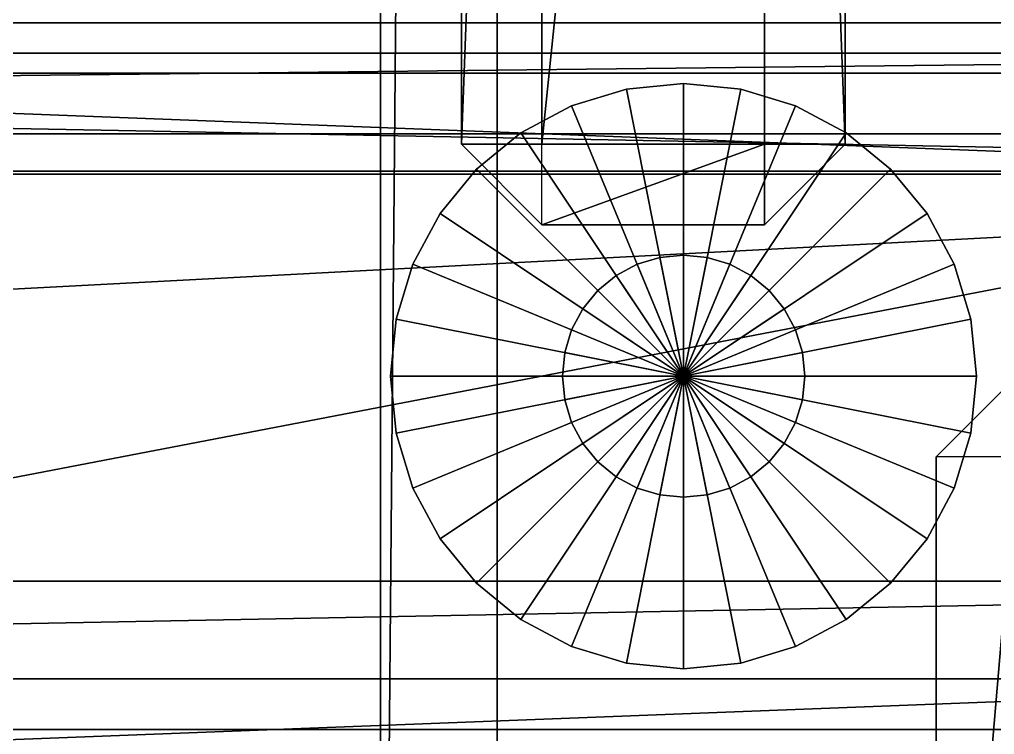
# Model space of a CAD drawing. Header units: millimetres. Extents: x -18 to 4450, y -985 to 970.
# Drawn here: x 854.3 to 950.8, y -555.5 to -484.7 of the extents above; entities that cross this region are included whole.
import ezdxf

# ---------------------------------------------------------------- set-up
doc = ezdxf.new("R2010")
doc.units = ezdxf.units.MM
for name, color, linetype in [('body__floor_pan', 40, 'CONTINUOUS'), ('body__hood_closed_reference', 40, 'CONTINUOUS'), ('body__hood_crowned_closed_skin', 40, 'CONTINUOUS'), ('body__hood_left_outer_rib', 40, 'CONTINUOUS'), ('body__left_inner_fender', 40, 'CONTINUOUS'), ('chassis__left_body_mount_outrigger_1', 251, 'CONTINUOUS'), ('chassis__left_crossmember_1_gusset_front', 251, 'CONTINUOUS'), ('running_gear__front_left_shock_body', 9, 'CONTINUOUS'), ('running_gear__left_front_shock_piston_rod', 9, 'CONTINUOUS'), ('running_gear__left_front_upper_shock_mount', 251, 'CONTINUOUS')]:
    doc.layers.add(name, color=color, linetype=linetype)

msp = doc.modelspace()

# ---------------------------------------------------------------- linework, layer by layer
at = {"layer": 'body__floor_pan'}
for points in [[(889.999986, -653.450012, 626.550019), (889.999986, -653.450012, 658.450007), (889.999986, 653.450012, 658.450007)], [(889.999986, -653.450012, 626.550019), (889.999986, 653.450012, 658.450007), (889.999986, 653.450012, 626.550019)], [(889.999986, -653.450012, 626.550019), (901.549995, -653.450012, 615.00001), (901.549995, 653.450012, 615.00001)], [(889.999986, -653.450012, 626.550019), (901.549995, 653.450012, 615.00001), (889.999986, 653.450012, 626.550019)], [(889.999986, -653.450012, 658.450007), (901.549995, -653.450012, 670.000017), (901.549995, 653.450012, 670.000017)], [(889.999986, -653.450012, 658.450007), (901.549995, 653.450012, 670.000017), (889.999986, 653.450012, 658.450007)], [(901.549995, -653.450012, 670.000017), (3428.450108, -653.450012, 670.000017), (3428.450108, 653.450012, 670.000017)], [(901.549995, -653.450012, 670.000017), (3428.450108, 653.450012, 670.000017), (901.549995, 653.450012, 670.000017)], [(901.549995, -653.450012, 615.00001), (901.549995, 653.450012, 615.00001), (3428.450108, 653.450012, 615.00001)], [(901.549995, -653.450012, 615.00001), (3428.450108, 653.450012, 615.00001), (3428.450108, -653.450012, 615.00001)]]:
    msp.add_3dface(points, dxfattribs=at)
at = {"layer": 'body__hood_closed_reference'}
for points in [[(237.979993, -687.020004, 1253.000021), (1142.019987, -687.020004, 1253.000021), (1142.019987, 687.020004, 1253.000021)], [(237.979993, -687.020004, 1253.000021), (1142.019987, 687.020004, 1253.000021), (237.979993, 687.020004, 1253.000021)], [(237.979993, -687.020004, 1215.000033), (237.979993, 687.020004, 1215.000033), (1142.019987, 687.020004, 1215.000033)], [(237.979993, -687.020004, 1215.000033), (1142.019987, 687.020004, 1215.000033), (1142.019987, -687.020004, 1215.000033)]]:
    msp.add_3dface(points, dxfattribs=at)
at = {"layer": 'body__hood_crowned_closed_skin'}
for points in [[(135.000005, -642.00002, 1230.000019), (1057.999969, -642.00002, 1296.000004), (1057.999969, 0, 1322.000027)], [(135.000005, -642.00002, 1230.000019), (1057.999969, 0, 1322.000027), (135.000005, 0, 1256.000042)], [(135.000005, -642.00002, 1210.000038), (135.000005, 0, 1235.999942), (1057.999969, 0, 1302.000046)], [(135.000005, -642.00002, 1210.000038), (1057.999969, 0, 1302.000046), (1057.999969, -642.00002, 1276.000023)]]:
    msp.add_3dface(points, dxfattribs=at)
at = {"layer": 'body__hood_left_outer_rib'}
for points in [[(337.980002, -488.020003, 1302.999973), (1052.019954, -488.020003, 1302.999973), (1052.019954, -451.979995, 1302.999973)], [(337.980002, -488.020003, 1302.999973), (1052.019954, -451.979995, 1302.999973), (337.980002, -451.979995, 1302.999973)], [(337.980002, -488.020003, 1264.999986), (337.980002, -451.979995, 1264.999986), (1052.019954, -451.979995, 1264.999986)], [(337.980002, -488.020003, 1264.999986), (1052.019954, -451.979995, 1264.999986), (1052.019954, -488.020003, 1264.999986)], [(337.980002, -495.999992, 1272.979975), (337.980002, -488.020003, 1264.999986), (1052.019954, -488.020003, 1264.999986)], [(337.980002, -495.999992, 1272.979975), (1052.019954, -488.020003, 1264.999986), (1052.019954, -495.999992, 1272.979975)], [(337.980002, -495.999992, 1295.019984), (337.980002, -488.020003, 1302.999973), (1052.019954, -488.020003, 1302.999973)], [(337.980002, -495.999992, 1295.019984), (1052.019954, -488.020003, 1302.999973), (1052.019954, -495.999992, 1295.019984)], [(337.980002, -495.999992, 1272.979975), (1052.019954, -495.999992, 1272.979975), (1052.019954, -495.999992, 1295.019984)], [(337.980002, -495.999992, 1272.979975), (1052.019954, -495.999992, 1295.019984), (337.980002, -495.999992, 1295.019984)]]:
    msp.add_3dface(points, dxfattribs=at)
at = {"layer": 'body__left_inner_fender'}
for points in [[(304.699987, -485.000014, 814.700007), (304.699987, -485.000014, 1205.299973), (1075.299978, -485.000014, 1205.299973)], [(304.699987, -485.000014, 814.700007), (1075.299978, -485.000014, 1205.299973), (1075.299978, -485.000014, 814.700007)], [(304.699987, -485.000014, 814.700007), (304.699987, -499.70001, 800.000012), (1075.299978, -499.70001, 800.000012)], [(304.699987, -485.000014, 814.700007), (1075.299978, -499.70001, 800.000012), (1075.299978, -485.000014, 814.700007)], [(304.699987, -485.000014, 1205.299973), (304.699987, -499.70001, 1220.000029), (1075.299978, -499.70001, 1220.000029)], [(304.699987, -485.000014, 1205.299973), (1075.299978, -499.70001, 1220.000029), (1075.299978, -485.000014, 1205.299973)], [(304.699987, -540.300012, 1220.000029), (1075.299978, -540.300012, 1220.000029), (1075.299978, -499.70001, 1220.000029)], [(304.699987, -540.300012, 1220.000029), (1075.299978, -499.70001, 1220.000029), (304.699987, -499.70001, 1220.000029)], [(304.699987, -540.300012, 800.000012), (304.699987, -499.70001, 800.000012), (1075.299978, -499.70001, 800.000012)], [(304.699987, -540.300012, 800.000012), (1075.299978, -499.70001, 800.000012), (1075.299978, -540.300012, 800.000012)], [(304.699987, -555.000007, 814.700007), (304.699987, -540.300012, 800.000012), (1075.299978, -540.300012, 800.000012)], [(304.699987, -555.000007, 814.700007), (1075.299978, -540.300012, 800.000012), (1075.299978, -555.000007, 814.700007)], [(304.699987, -555.000007, 1205.299973), (304.699987, -540.300012, 1220.000029), (1075.299978, -540.300012, 1220.000029)], [(304.699987, -555.000007, 1205.299973), (1075.299978, -540.300012, 1220.000029), (1075.299978, -555.000007, 1205.299973)], [(304.699987, -555.000007, 814.700007), (1075.299978, -555.000007, 814.700007), (1075.299978, -555.000007, 1205.299973)], [(304.699987, -555.000007, 814.700007), (1075.299978, -555.000007, 1205.299973), (304.699987, -555.000007, 1205.299973)]]:
    msp.add_3dface(points, dxfattribs=at)
at = {"layer": 'chassis__left_body_mount_outrigger_1'}
for points in [[(750, -490.00001, 535.000026), (750, -490.00001, 569.999993), (1009.99999, -490.00001, 569.999993)], [(750, -490.00001, 535.000026), (1009.99999, -490.00001, 569.999993), (1009.99999, -490.00001, 535.000026)], [(750, -490.00001, 535.000026), (750, -500, 524.999976), (1009.99999, -500, 524.999976)], [(750, -490.00001, 535.000026), (1009.99999, -500, 524.999976), (1009.99999, -490.00001, 535.000026)], [(750, -490.00001, 569.999993), (750, -500, 579.999983), (1009.99999, -500, 579.999983)], [(750, -490.00001, 569.999993), (1009.99999, -500, 579.999983), (1009.99999, -490.00001, 569.999993)], [(750, -550.000012, 579.999983), (1009.99999, -550.000012, 579.999983), (1009.99999, -500, 579.999983)], [(750, -550.000012, 579.999983), (1009.99999, -500, 579.999983), (750, -500, 579.999983)], [(750, -550.000012, 524.999976), (750, -500, 524.999976), (1009.99999, -500, 524.999976)], [(750, -550.000012, 524.999976), (1009.99999, -500, 524.999976), (1009.99999, -550.000012, 524.999976)], [(750, -560.000002, 535.000026), (750, -550.000012, 524.999976), (1009.99999, -550.000012, 524.999976)], [(750, -560.000002, 535.000026), (1009.99999, -550.000012, 524.999976), (1009.99999, -560.000002, 535.000026)], [(750, -560.000002, 569.999993), (750, -550.000012, 579.999983), (1009.99999, -550.000012, 579.999983)], [(750, -560.000002, 569.999993), (1009.99999, -550.000012, 579.999983), (1009.99999, -560.000002, 569.999993)]]:
    msp.add_3dface(points, dxfattribs=at)
at = {"layer": 'chassis__left_crossmember_1_gusset_front'}
for points in [[(898.000002, -497.020006, 472.979993), (898.000002, -497.020006, 547.020018), (898.000002, -282.979995, 547.020018)], [(898.000002, -497.020006, 472.979993), (898.000002, -282.979995, 547.020018), (898.000002, -282.979995, 472.979993)], [(898.000002, -497.020006, 472.979993), (905.979991, -497.020006, 465.000004), (905.979991, -282.979995, 465.000004)], [(898.000002, -497.020006, 472.979993), (905.979991, -282.979995, 465.000004), (898.000002, -282.979995, 472.979993)], [(898.000002, -497.020006, 547.020018), (905.979991, -497.020006, 555.000007), (905.979991, -282.979995, 555.000007)], [(898.000002, -497.020006, 547.020018), (905.979991, -282.979995, 555.000007), (898.000002, -282.979995, 547.020018)], [(905.979991, -497.020006, 555.000007), (928.02, -497.020006, 555.000007), (928.02, -282.979995, 555.000007)], [(905.979991, -497.020006, 555.000007), (928.02, -282.979995, 555.000007), (905.979991, -282.979995, 555.000007)], [(905.979991, -497.020006, 465.000004), (905.979991, -282.979995, 465.000004), (928.02, -282.979995, 465.000004)], [(905.979991, -497.020006, 465.000004), (928.02, -282.979995, 465.000004), (928.02, -497.020006, 465.000004)], [(935.99999, -497.020006, 472.979993), (928.02, -497.020006, 465.000004), (928.02, -282.979995, 465.000004)], [(935.99999, -497.020006, 472.979993), (928.02, -282.979995, 465.000004), (935.99999, -282.979995, 472.979993)], [(935.99999, -497.020006, 547.020018), (928.02, -497.020006, 555.000007), (928.02, -282.979995, 555.000007)], [(935.99999, -497.020006, 547.020018), (928.02, -282.979995, 555.000007), (935.99999, -282.979995, 547.020018)], [(935.99999, -497.020006, 472.979993), (935.99999, -282.979995, 472.979993), (935.99999, -282.979995, 547.020018)], [(935.99999, -497.020006, 472.979993), (935.99999, -282.979995, 547.020018), (935.99999, -497.020006, 547.020018)], [(898.000002, -497.020006, 472.979993), (905.979991, -504.999995, 472.979993), (905.979991, -504.999995, 547.020018)], [(898.000002, -497.020006, 472.979993), (905.979991, -504.999995, 547.020018), (898.000002, -497.020006, 547.020018)], [(898.000002, -497.020006, 472.979993), (905.979991, -504.999995, 472.979993), (905.979991, -497.020006, 465.000004)], [(898.000002, -497.020006, 547.020018), (905.979991, -504.999995, 547.020018), (905.979991, -497.020006, 555.000007)], [(905.979991, -504.999995, 472.979993), (905.979991, -497.020006, 465.000004), (928.02, -497.020006, 465.000004)], [(905.979991, -504.999995, 472.979993), (928.02, -497.020006, 465.000004), (928.02, -504.999995, 472.979993)], [(905.979991, -504.999995, 547.020018), (905.979991, -497.020006, 555.000007), (928.02, -497.020006, 555.000007)], [(905.979991, -504.999995, 547.020018), (928.02, -497.020006, 555.000007), (928.02, -504.999995, 547.020018)], [(935.99999, -497.020006, 472.979993), (928.02, -504.999995, 472.979993), (928.02, -504.999995, 547.020018)], [(935.99999, -497.020006, 472.979993), (928.02, -504.999995, 547.020018), (935.99999, -497.020006, 547.020018)], [(935.99999, -497.020006, 472.979993), (928.02, -504.999995, 472.979993), (928.02, -497.020006, 465.000004)], [(935.99999, -497.020006, 547.020018), (928.02, -504.999995, 547.020018), (928.02, -497.020006, 555.000007)], [(905.979991, -504.999995, 472.979993), (928.02, -504.999995, 472.979993), (928.02, -504.999995, 547.020018)], [(905.979991, -504.999995, 472.979993), (928.02, -504.999995, 547.020018), (905.979991, -504.999995, 547.020018)]]:
    msp.add_3dface(points, dxfattribs=at)
at = {"layer": 'running_gear__front_left_shock_body'}
for points in [[(920.000017, -490.999997, 389.999986), (920.000017, -490.999997, 850.000024), (914.342403, -491.55724, 850.000024)], [(920.000017, -490.999997, 389.999986), (914.342403, -491.55724, 850.000024), (914.342403, -491.55724, 389.999986)], [(920.000017, -519.999981, 389.999986), (914.342403, -491.55724, 389.999986), (920.000017, -490.999997, 389.999986)], [(920.000017, -519.999981, 850.000024), (920.000017, -490.999997, 850.000024), (914.342403, -491.55724, 850.000024)], [(925.65763, -491.55724, 389.999986), (925.65763, -491.55724, 850.000024), (920.000017, -490.999997, 850.000024)], [(925.65763, -491.55724, 389.999986), (920.000017, -490.999997, 850.000024), (920.000017, -490.999997, 389.999986)], [(920.000017, -519.999981, 389.999986), (920.000017, -490.999997, 389.999986), (925.65763, -491.55724, 389.999986)], [(920.000017, -519.999981, 850.000024), (925.65763, -491.55724, 850.000024), (920.000017, -490.999997, 850.000024)], [(914.342403, -491.55724, 389.999986), (914.342403, -491.55724, 850.000024), (908.902168, -493.207484, 850.000024)], [(914.342403, -491.55724, 389.999986), (908.902168, -493.207484, 850.000024), (908.902168, -493.207484, 389.999986)], [(920.000017, -519.999981, 389.999986), (908.902168, -493.207484, 389.999986), (914.342403, -491.55724, 389.999986)], [(920.000017, -519.999981, 850.000024), (914.342403, -491.55724, 850.000024), (908.902168, -493.207484, 850.000024)], [(920.000017, -519.999981, 389.999986), (925.65763, -491.55724, 389.999986), (931.097806, -493.207484, 389.999986)], [(920.000017, -519.999981, 850.000024), (931.097806, -493.207484, 850.000024), (925.65763, -491.55724, 850.000024)], [(931.097806, -493.207484, 389.999986), (931.097806, -493.207484, 850.000024), (925.65763, -491.55724, 850.000024)], [(931.097806, -493.207484, 389.999986), (925.65763, -491.55724, 850.000024), (925.65763, -491.55724, 389.999986)], [(908.902168, -493.207484, 389.999986), (908.902168, -493.207484, 850.000024), (903.888464, -495.887369, 850.000024)], [(908.902168, -493.207484, 389.999986), (903.888464, -495.887369, 850.000024), (903.888464, -495.887369, 389.999986)], [(920.000017, -519.999981, 389.999986), (903.888464, -495.887369, 389.999986), (908.902168, -493.207484, 389.999986)], [(920.000017, -519.999981, 850.000024), (908.902168, -493.207484, 850.000024), (903.888464, -495.887369, 850.000024)], [(920.000017, -519.999981, 389.999986), (931.097806, -493.207484, 389.999986), (936.11151, -495.887369, 389.999986)], [(920.000017, -519.999981, 850.000024), (936.11151, -495.887369, 850.000024), (931.097806, -493.207484, 850.000024)], [(936.11151, -495.887369, 389.999986), (936.11151, -495.887369, 850.000024), (931.097806, -493.207484, 850.000024)], [(936.11151, -495.887369, 389.999986), (931.097806, -493.207484, 850.000024), (931.097806, -493.207484, 389.999986)], [(903.888464, -495.887369, 389.999986), (903.888464, -495.887369, 850.000024), (899.493933, -499.493897, 850.000024)], [(903.888464, -495.887369, 389.999986), (899.493933, -499.493897, 850.000024), (899.493933, -499.493897, 389.999986)], [(920.000017, -519.999981, 389.999986), (899.493933, -499.493897, 389.999986), (903.888464, -495.887369, 389.999986)], [(920.000017, -519.999981, 850.000024), (903.888464, -495.887369, 850.000024), (899.493933, -499.493897, 850.000024)], [(920.000017, -519.999981, 389.999986), (936.11151, -495.887369, 389.999986), (940.506101, -499.493897, 389.999986)], [(920.000017, -519.999981, 850.000024), (940.506101, -499.493897, 850.000024), (936.11151, -495.887369, 850.000024)], [(940.506101, -499.493897, 389.999986), (940.506101, -499.493897, 850.000024), (936.11151, -495.887369, 850.000024)], [(940.506101, -499.493897, 389.999986), (936.11151, -495.887369, 850.000024), (936.11151, -495.887369, 389.999986)], [(899.493933, -499.493897, 389.999986), (899.493933, -499.493897, 850.000024), (895.887375, -503.888488, 850.000024)], [(899.493933, -499.493897, 389.999986), (895.887375, -503.888488, 850.000024), (895.887375, -503.888488, 389.999986)], [(920.000017, -519.999981, 389.999986), (895.887375, -503.888488, 389.999986), (899.493933, -499.493897, 389.999986)], [(920.000017, -519.999981, 850.000024), (899.493933, -499.493897, 850.000024), (895.887375, -503.888488, 850.000024)], [(920.000017, -519.999981, 389.999986), (940.506101, -499.493897, 389.999986), (944.112599, -503.888488, 389.999986)], [(920.000017, -519.999981, 850.000024), (944.112599, -503.888488, 850.000024), (940.506101, -499.493897, 850.000024)], [(944.112599, -503.888488, 389.999986), (944.112599, -503.888488, 850.000024), (940.506101, -499.493897, 850.000024)], [(944.112599, -503.888488, 389.999986), (940.506101, -499.493897, 850.000024), (940.506101, -499.493897, 389.999986)], [(895.887375, -503.888488, 389.999986), (895.887375, -503.888488, 850.000024), (893.20749, -508.902192, 850.000024)], [(895.887375, -503.888488, 389.999986), (893.20749, -508.902192, 850.000024), (893.20749, -508.902192, 389.999986)], [(920.000017, -519.999981, 389.999986), (893.20749, -508.902192, 389.999986), (895.887375, -503.888488, 389.999986)], [(920.000017, -519.999981, 850.000024), (895.887375, -503.888488, 850.000024), (893.20749, -508.902192, 850.000024)], [(920.000017, -519.999981, 389.999986), (944.112599, -503.888488, 389.999986), (946.792483, -508.902192, 389.999986)], [(920.000017, -519.999981, 850.000024), (946.792483, -508.902192, 850.000024), (944.112599, -503.888488, 850.000024)], [(946.792483, -508.902192, 389.999986), (946.792483, -508.902192, 850.000024), (944.112599, -503.888488, 850.000024)], [(946.792483, -508.902192, 389.999986), (944.112599, -503.888488, 850.000024), (944.112599, -503.888488, 389.999986)], [(893.20749, -508.902192, 389.999986), (893.20749, -508.902192, 850.000024), (891.557217, -514.342368, 850.000024)], [(893.20749, -508.902192, 389.999986), (891.557217, -514.342368, 850.000024), (891.557217, -514.342368, 389.999986)], [(920.000017, -519.999981, 389.999986), (891.557217, -514.342368, 389.999986), (893.20749, -508.902192, 389.999986)], [(920.000017, -519.999981, 850.000024), (893.20749, -508.902192, 850.000024), (891.557217, -514.342368, 850.000024)], [(920.000017, -519.999981, 389.999986), (946.792483, -508.902192, 389.999986), (948.442757, -514.342368, 389.999986)], [(920.000017, -519.999981, 850.000024), (948.442757, -514.342368, 850.000024), (946.792483, -508.902192, 850.000024)], [(948.442757, -514.342368, 389.999986), (948.442757, -514.342368, 850.000024), (946.792483, -508.902192, 850.000024)], [(948.442757, -514.342368, 389.999986), (946.792483, -508.902192, 850.000024), (946.792483, -508.902192, 389.999986)], [(891.557217, -514.342368, 389.999986), (891.557217, -514.342368, 850.000024), (890.999973, -519.999981, 850.000024)], [(891.557217, -514.342368, 389.999986), (890.999973, -519.999981, 850.000024), (890.999973, -519.999981, 389.999986)], [(920.000017, -519.999981, 389.999986), (890.999973, -519.999981, 389.999986), (891.557217, -514.342368, 389.999986)], [(920.000017, -519.999981, 850.000024), (891.557217, -514.342368, 850.000024), (890.999973, -519.999981, 850.000024)], [(920.000017, -519.999981, 389.999986), (948.442757, -514.342368, 389.999986), (949.000001, -519.999981, 389.999986)], [(920.000017, -519.999981, 850.000024), (949.000001, -519.999981, 850.000024), (948.442757, -514.342368, 850.000024)], [(949.000001, -519.999981, 389.999986), (949.000001, -519.999981, 850.000024), (948.442757, -514.342368, 850.000024)], [(949.000001, -519.999981, 389.999986), (948.442757, -514.342368, 850.000024), (948.442757, -514.342368, 389.999986)], [(890.999973, -519.999981, 389.999986), (890.999973, -519.999981, 850.000024), (891.557217, -525.657594, 850.000024)], [(890.999973, -519.999981, 389.999986), (891.557217, -525.657594, 850.000024), (891.557217, -525.657594, 389.999986)], [(920.000017, -519.999981, 389.999986), (891.557217, -525.657594, 389.999986), (890.999973, -519.999981, 389.999986)], [(920.000017, -519.999981, 850.000024), (890.999973, -519.999981, 850.000024), (891.557217, -525.657594, 850.000024)], [(920.000017, -519.999981, 389.999986), (893.20749, -531.097829, 389.999986), (891.557217, -525.657594, 389.999986)], [(920.000017, -519.999981, 850.000024), (891.557217, -525.657594, 850.000024), (893.20749, -531.097829, 850.000024)], [(920.000017, -519.999981, 389.999986), (895.887375, -536.111534, 389.999986), (893.20749, -531.097829, 389.999986)], [(920.000017, -519.999981, 850.000024), (893.20749, -531.097829, 850.000024), (895.887375, -536.111534, 850.000024)], [(920.000017, -519.999981, 389.999986), (899.493933, -540.506124, 389.999986), (895.887375, -536.111534, 389.999986)], [(920.000017, -519.999981, 850.000024), (895.887375, -536.111534, 850.000024), (899.493933, -540.506124, 850.000024)], [(920.000017, -519.999981, 389.999986), (903.888464, -544.112623, 389.999986), (899.493933, -540.506124, 389.999986)], [(920.000017, -519.999981, 850.000024), (899.493933, -540.506124, 850.000024), (903.888464, -544.112623, 850.000024)], [(920.000017, -519.999981, 389.999986), (908.902168, -546.792507, 389.999986), (903.888464, -544.112623, 389.999986)], [(920.000017, -519.999981, 850.000024), (903.888464, -544.112623, 850.000024), (908.902168, -546.792507, 850.000024)], [(920.000017, -519.999981, 389.999986), (914.342403, -548.442781, 389.999986), (908.902168, -546.792507, 389.999986)], [(920.000017, -519.999981, 850.000024), (908.902168, -546.792507, 850.000024), (914.342403, -548.442781, 850.000024)], [(920.000017, -519.999981, 389.999986), (920.000017, -549.000025, 389.999986), (914.342403, -548.442781, 389.999986)], [(920.000017, -519.999981, 850.000024), (914.342403, -548.442781, 850.000024), (920.000017, -549.000025, 850.000024)], [(920.000017, -519.999981, 389.999986), (925.65763, -548.442781, 389.999986), (920.000017, -549.000025, 389.999986)], [(920.000017, -519.999981, 850.000024), (920.000017, -549.000025, 850.000024), (925.65763, -548.442781, 850.000024)], [(920.000017, -519.999981, 389.999986), (931.097806, -546.792507, 389.999986), (925.65763, -548.442781, 389.999986)], [(920.000017, -519.999981, 850.000024), (925.65763, -548.442781, 850.000024), (931.097806, -546.792507, 850.000024)], [(920.000017, -519.999981, 389.999986), (936.11151, -544.112623, 389.999986), (931.097806, -546.792507, 389.999986)], [(920.000017, -519.999981, 850.000024), (931.097806, -546.792507, 850.000024), (936.11151, -544.112623, 850.000024)], [(920.000017, -519.999981, 389.999986), (940.506101, -540.506124, 389.999986), (936.11151, -544.112623, 389.999986)], [(920.000017, -519.999981, 850.000024), (936.11151, -544.112623, 850.000024), (940.506101, -540.506124, 850.000024)], [(920.000017, -519.999981, 389.999986), (944.112599, -536.111534, 389.999986), (940.506101, -540.506124, 389.999986)], [(920.000017, -519.999981, 850.000024), (940.506101, -540.506124, 850.000024), (944.112599, -536.111534, 850.000024)], [(920.000017, -519.999981, 389.999986), (946.792483, -531.097829, 389.999986), (944.112599, -536.111534, 389.999986)], [(920.000017, -519.999981, 850.000024), (944.112599, -536.111534, 850.000024), (946.792483, -531.097829, 850.000024)], [(920.000017, -519.999981, 389.999986), (948.442757, -525.657594, 389.999986), (946.792483, -531.097829, 389.999986)], [(920.000017, -519.999981, 850.000024), (946.792483, -531.097829, 850.000024), (948.442757, -525.657594, 850.000024)], [(920.000017, -519.999981, 389.999986), (949.000001, -519.999981, 389.999986), (948.442757, -525.657594, 389.999986)], [(920.000017, -519.999981, 850.000024), (948.442757, -525.657594, 850.000024), (949.000001, -519.999981, 850.000024)], [(948.442757, -525.657594, 389.999986), (948.442757, -525.657594, 850.000024), (949.000001, -519.999981, 850.000024)], [(948.442757, -525.657594, 389.999986), (949.000001, -519.999981, 850.000024), (949.000001, -519.999981, 389.999986)], [(891.557217, -525.657594, 389.999986), (891.557217, -525.657594, 850.000024), (893.20749, -531.097829, 850.000024)], [(891.557217, -525.657594, 389.999986), (893.20749, -531.097829, 850.000024), (893.20749, -531.097829, 389.999986)], [(946.792483, -531.097829, 389.999986), (946.792483, -531.097829, 850.000024), (948.442757, -525.657594, 850.000024)], [(946.792483, -531.097829, 389.999986), (948.442757, -525.657594, 850.000024), (948.442757, -525.657594, 389.999986)], [(893.20749, -531.097829, 389.999986), (893.20749, -531.097829, 850.000024), (895.887375, -536.111534, 850.000024)], [(893.20749, -531.097829, 389.999986), (895.887375, -536.111534, 850.000024), (895.887375, -536.111534, 389.999986)], [(944.112599, -536.111534, 389.999986), (944.112599, -536.111534, 850.000024), (946.792483, -531.097829, 850.000024)], [(944.112599, -536.111534, 389.999986), (946.792483, -531.097829, 850.000024), (946.792483, -531.097829, 389.999986)], [(895.887375, -536.111534, 389.999986), (895.887375, -536.111534, 850.000024), (899.493933, -540.506124, 850.000024)], [(895.887375, -536.111534, 389.999986), (899.493933, -540.506124, 850.000024), (899.493933, -540.506124, 389.999986)], [(940.506101, -540.506124, 389.999986), (940.506101, -540.506124, 850.000024), (944.112599, -536.111534, 850.000024)], [(940.506101, -540.506124, 389.999986), (944.112599, -536.111534, 850.000024), (944.112599, -536.111534, 389.999986)], [(899.493933, -540.506124, 389.999986), (899.493933, -540.506124, 850.000024), (903.888464, -544.112623, 850.000024)], [(899.493933, -540.506124, 389.999986), (903.888464, -544.112623, 850.000024), (903.888464, -544.112623, 389.999986)], [(936.11151, -544.112623, 389.999986), (936.11151, -544.112623, 850.000024), (940.506101, -540.506124, 850.000024)], [(936.11151, -544.112623, 389.999986), (940.506101, -540.506124, 850.000024), (940.506101, -540.506124, 389.999986)], [(903.888464, -544.112623, 389.999986), (903.888464, -544.112623, 850.000024), (908.902168, -546.792507, 850.000024)], [(903.888464, -544.112623, 389.999986), (908.902168, -546.792507, 850.000024), (908.902168, -546.792507, 389.999986)], [(931.097806, -546.792507, 389.999986), (931.097806, -546.792507, 850.000024), (936.11151, -544.112623, 850.000024)], [(931.097806, -546.792507, 389.999986), (936.11151, -544.112623, 850.000024), (936.11151, -544.112623, 389.999986)], [(908.902168, -546.792507, 389.999986), (908.902168, -546.792507, 850.000024), (914.342403, -548.442781, 850.000024)], [(908.902168, -546.792507, 389.999986), (914.342403, -548.442781, 850.000024), (914.342403, -548.442781, 389.999986)], [(925.65763, -548.442781, 389.999986), (925.65763, -548.442781, 850.000024), (931.097806, -546.792507, 850.000024)], [(925.65763, -548.442781, 389.999986), (931.097806, -546.792507, 850.000024), (931.097806, -546.792507, 389.999986)], [(914.342403, -548.442781, 389.999986), (914.342403, -548.442781, 850.000024), (920.000017, -549.000025, 850.000024)], [(914.342403, -548.442781, 389.999986), (920.000017, -549.000025, 850.000024), (920.000017, -549.000025, 389.999986)], [(920.000017, -549.000025, 389.999986), (920.000017, -549.000025, 850.000024), (925.65763, -548.442781, 850.000024)], [(920.000017, -549.000025, 389.999986), (925.65763, -548.442781, 850.000024), (925.65763, -548.442781, 389.999986)]]:
    msp.add_3dface(points, dxfattribs=at)
at = {"layer": 'running_gear__left_front_shock_piston_rod'}
for points in [[(917.658925, -508.230567, 709.999979), (917.658925, -508.230567, 990.00001), (915.407777, -508.913457, 990.00001)], [(917.658925, -508.230567, 709.999979), (915.407777, -508.913457, 990.00001), (915.407777, -508.913457, 709.999979)], [(920.000017, -519.999981, 709.999979), (915.407777, -508.913457, 709.999979), (917.658925, -508.230567, 709.999979)], [(920.000017, -519.999981, 990.00001), (917.658925, -508.230567, 990.00001), (915.407777, -508.913457, 990.00001)], [(920.000017, -508.000016, 709.999979), (920.000017, -508.000016, 990.00001), (917.658925, -508.230567, 990.00001)], [(920.000017, -508.000016, 709.999979), (917.658925, -508.230567, 990.00001), (917.658925, -508.230567, 709.999979)], [(920.000017, -519.999981, 709.999979), (917.658925, -508.230567, 709.999979), (920.000017, -508.000016, 709.999979)], [(920.000017, -519.999981, 990.00001), (920.000017, -508.000016, 990.00001), (917.658925, -508.230567, 990.00001)], [(922.341108, -508.230567, 709.999979), (922.341108, -508.230567, 990.00001), (920.000017, -508.000016, 990.00001)], [(922.341108, -508.230567, 709.999979), (920.000017, -508.000016, 990.00001), (920.000017, -508.000016, 709.999979)], [(920.000017, -519.999981, 709.999979), (920.000017, -508.000016, 709.999979), (922.341108, -508.230567, 709.999979)], [(920.000017, -519.999981, 990.00001), (922.341108, -508.230567, 990.00001), (920.000017, -508.000016, 990.00001)], [(920.000017, -519.999981, 709.999979), (922.341108, -508.230567, 709.999979), (924.592197, -508.913457, 709.999979)], [(920.000017, -519.999981, 990.00001), (924.592197, -508.913457, 990.00001), (922.341108, -508.230567, 990.00001)], [(924.592197, -508.913457, 709.999979), (924.592197, -508.913457, 990.00001), (922.341108, -508.230567, 990.00001)], [(924.592197, -508.913457, 709.999979), (922.341108, -508.230567, 990.00001), (922.341108, -508.230567, 709.999979)], [(915.407777, -508.913457, 709.999979), (915.407777, -508.913457, 990.00001), (913.333178, -510.022342, 990.00001)], [(915.407777, -508.913457, 709.999979), (913.333178, -510.022342, 990.00001), (913.333178, -510.022342, 709.999979)], [(920.000017, -519.999981, 709.999979), (913.333178, -510.022342, 709.999979), (915.407777, -508.913457, 709.999979)], [(920.000017, -519.999981, 990.00001), (915.407777, -508.913457, 990.00001), (913.333178, -510.022342, 990.00001)], [(920.000017, -519.999981, 709.999979), (924.592197, -508.913457, 709.999979), (926.666856, -510.022342, 709.999979)], [(920.000017, -519.999981, 990.00001), (926.666856, -510.022342, 990.00001), (924.592197, -508.913457, 990.00001)], [(926.666856, -510.022342, 709.999979), (926.666856, -510.022342, 990.00001), (924.592197, -508.913457, 990.00001)], [(926.666856, -510.022342, 709.999979), (924.592197, -508.913457, 990.00001), (924.592197, -508.913457, 709.999979)], [(913.333178, -510.022342, 709.999979), (913.333178, -510.022342, 990.00001), (911.514699, -511.514723, 990.00001)], [(913.333178, -510.022342, 709.999979), (911.514699, -511.514723, 990.00001), (911.514699, -511.514723, 709.999979)], [(920.000017, -519.999981, 709.999979), (911.514699, -511.514723, 709.999979), (913.333178, -510.022342, 709.999979)], [(920.000017, -519.999981, 990.00001), (913.333178, -510.022342, 990.00001), (911.514699, -511.514723, 990.00001)], [(920.000017, -519.999981, 709.999979), (926.666856, -510.022342, 709.999979), (928.485274, -511.514723, 709.999979)], [(920.000017, -519.999981, 990.00001), (928.485274, -511.514723, 990.00001), (926.666856, -510.022342, 990.00001)], [(928.485274, -511.514723, 709.999979), (928.485274, -511.514723, 990.00001), (926.666856, -510.022342, 990.00001)], [(928.485274, -511.514723, 709.999979), (926.666856, -510.022342, 990.00001), (926.666856, -510.022342, 709.999979)], [(911.514699, -511.514723, 709.999979), (911.514699, -511.514723, 990.00001), (910.022378, -513.333142, 990.00001)], [(911.514699, -511.514723, 709.999979), (910.022378, -513.333142, 990.00001), (910.022378, -513.333142, 709.999979)], [(920.000017, -519.999981, 709.999979), (910.022378, -513.333142, 709.999979), (911.514699, -511.514723, 709.999979)], [(920.000017, -519.999981, 990.00001), (911.514699, -511.514723, 990.00001), (910.022378, -513.333142, 990.00001)], [(920.000017, -519.999981, 709.999979), (928.485274, -511.514723, 709.999979), (929.977655, -513.333142, 709.999979)], [(920.000017, -519.999981, 990.00001), (929.977655, -513.333142, 990.00001), (928.485274, -511.514723, 990.00001)], [(929.977655, -513.333142, 709.999979), (929.977655, -513.333142, 990.00001), (928.485274, -511.514723, 990.00001)], [(929.977655, -513.333142, 709.999979), (928.485274, -511.514723, 990.00001), (928.485274, -511.514723, 709.999979)], [(910.022378, -513.333142, 709.999979), (910.022378, -513.333142, 990.00001), (908.913434, -515.407801, 990.00001)], [(910.022378, -513.333142, 709.999979), (908.913434, -515.407801, 990.00001), (908.913434, -515.407801, 709.999979)], [(920.000017, -519.999981, 709.999979), (908.913434, -515.407801, 709.999979), (910.022378, -513.333142, 709.999979)], [(920.000017, -519.999981, 990.00001), (910.022378, -513.333142, 990.00001), (908.913434, -515.407801, 990.00001)], [(920.000017, -519.999981, 709.999979), (929.977655, -513.333142, 709.999979), (931.08654, -515.407801, 709.999979)], [(920.000017, -519.999981, 990.00001), (931.08654, -515.407801, 990.00001), (929.977655, -513.333142, 990.00001)], [(931.08654, -515.407801, 709.999979), (931.08654, -515.407801, 990.00001), (929.977655, -513.333142, 990.00001)], [(931.08654, -515.407801, 709.999979), (929.977655, -513.333142, 990.00001), (929.977655, -513.333142, 709.999979)], [(908.913434, -515.407801, 709.999979), (908.913434, -515.407801, 990.00001), (908.230603, -517.658889, 990.00001)], [(908.913434, -515.407801, 709.999979), (908.230603, -517.658889, 990.00001), (908.230603, -517.658889, 709.999979)], [(920.000017, -519.999981, 709.999979), (908.230603, -517.658889, 709.999979), (908.913434, -515.407801, 709.999979)], [(920.000017, -519.999981, 990.00001), (908.913434, -515.407801, 990.00001), (908.230603, -517.658889, 990.00001)], [(920.000017, -519.999981, 709.999979), (931.08654, -515.407801, 709.999979), (931.769431, -517.658889, 709.999979)], [(920.000017, -519.999981, 990.00001), (931.769431, -517.658889, 990.00001), (931.08654, -515.407801, 990.00001)], [(931.769431, -517.658889, 709.999979), (931.769431, -517.658889, 990.00001), (931.08654, -515.407801, 990.00001)], [(931.769431, -517.658889, 709.999979), (931.08654, -515.407801, 990.00001), (931.08654, -515.407801, 709.999979)], [(908.230603, -517.658889, 709.999979), (908.230603, -517.658889, 990.00001), (907.999992, -519.999981, 990.00001)], [(908.230603, -517.658889, 709.999979), (907.999992, -519.999981, 990.00001), (907.999992, -519.999981, 709.999979)], [(920.000017, -519.999981, 709.999979), (907.999992, -519.999981, 709.999979), (908.230603, -517.658889, 709.999979)], [(920.000017, -519.999981, 990.00001), (908.230603, -517.658889, 990.00001), (907.999992, -519.999981, 990.00001)], [(920.000017, -519.999981, 709.999979), (931.769431, -517.658889, 709.999979), (931.999981, -519.999981, 709.999979)], [(920.000017, -519.999981, 990.00001), (931.999981, -519.999981, 990.00001), (931.769431, -517.658889, 990.00001)], [(931.999981, -519.999981, 709.999979), (931.999981, -519.999981, 990.00001), (931.769431, -517.658889, 990.00001)], [(931.999981, -519.999981, 709.999979), (931.769431, -517.658889, 990.00001), (931.769431, -517.658889, 709.999979)], [(907.999992, -519.999981, 709.999979), (907.999992, -519.999981, 990.00001), (908.230603, -522.341073, 990.00001)], [(907.999992, -519.999981, 709.999979), (908.230603, -522.341073, 990.00001), (908.230603, -522.341073, 709.999979)], [(920.000017, -519.999981, 709.999979), (908.230603, -522.341073, 709.999979), (907.999992, -519.999981, 709.999979)], [(920.000017, -519.999981, 990.00001), (907.999992, -519.999981, 990.00001), (908.230603, -522.341073, 990.00001)], [(920.000017, -519.999981, 709.999979), (908.913434, -524.592221, 709.999979), (908.230603, -522.341073, 709.999979)], [(920.000017, -519.999981, 990.00001), (908.230603, -522.341073, 990.00001), (908.913434, -524.592221, 990.00001)], [(920.000017, -519.999981, 709.999979), (910.022378, -526.66682, 709.999979), (908.913434, -524.592221, 709.999979)], [(920.000017, -519.999981, 990.00001), (908.913434, -524.592221, 990.00001), (910.022378, -526.66682, 990.00001)], [(920.000017, -519.999981, 709.999979), (911.514699, -528.485298, 709.999979), (910.022378, -526.66682, 709.999979)], [(920.000017, -519.999981, 990.00001), (910.022378, -526.66682, 990.00001), (911.514699, -528.485298, 990.00001)], [(920.000017, -519.999981, 709.999979), (913.333178, -529.97762, 709.999979), (911.514699, -528.485298, 709.999979)], [(920.000017, -519.999981, 990.00001), (911.514699, -528.485298, 990.00001), (913.333178, -529.97762, 990.00001)], [(920.000017, -519.999981, 709.999979), (915.407777, -531.086564, 709.999979), (913.333178, -529.97762, 709.999979)], [(920.000017, -519.999981, 990.00001), (913.333178, -529.97762, 990.00001), (915.407777, -531.086564, 990.00001)], [(920.000017, -519.999981, 709.999979), (917.658925, -531.769395, 709.999979), (915.407777, -531.086564, 709.999979)], [(920.000017, -519.999981, 990.00001), (915.407777, -531.086564, 990.00001), (917.658925, -531.769395, 990.00001)], [(920.000017, -519.999981, 709.999979), (920.000017, -532.000005, 709.999979), (917.658925, -531.769395, 709.999979)], [(920.000017, -519.999981, 990.00001), (917.658925, -531.769395, 990.00001), (920.000017, -532.000005, 990.00001)], [(920.000017, -519.999981, 709.999979), (922.341108, -531.769395, 709.999979), (920.000017, -532.000005, 709.999979)], [(920.000017, -519.999981, 990.00001), (920.000017, -532.000005, 990.00001), (922.341108, -531.769395, 990.00001)], [(920.000017, -519.999981, 709.999979), (924.592197, -531.086564, 709.999979), (922.341108, -531.769395, 709.999979)], [(920.000017, -519.999981, 990.00001), (922.341108, -531.769395, 990.00001), (924.592197, -531.086564, 990.00001)], [(920.000017, -519.999981, 709.999979), (926.666856, -529.97762, 709.999979), (924.592197, -531.086564, 709.999979)], [(920.000017, -519.999981, 990.00001), (924.592197, -531.086564, 990.00001), (926.666856, -529.97762, 990.00001)], [(920.000017, -519.999981, 709.999979), (928.485274, -528.485298, 709.999979), (926.666856, -529.97762, 709.999979)], [(920.000017, -519.999981, 990.00001), (926.666856, -529.97762, 990.00001), (928.485274, -528.485298, 990.00001)], [(920.000017, -519.999981, 709.999979), (929.977655, -526.66682, 709.999979), (928.485274, -528.485298, 709.999979)], [(920.000017, -519.999981, 990.00001), (928.485274, -528.485298, 990.00001), (929.977655, -526.66682, 990.00001)], [(920.000017, -519.999981, 709.999979), (931.08654, -524.592221, 709.999979), (929.977655, -526.66682, 709.999979)], [(920.000017, -519.999981, 990.00001), (929.977655, -526.66682, 990.00001), (931.08654, -524.592221, 990.00001)], [(920.000017, -519.999981, 709.999979), (931.769431, -522.341073, 709.999979), (931.08654, -524.592221, 709.999979)], [(920.000017, -519.999981, 990.00001), (931.08654, -524.592221, 990.00001), (931.769431, -522.341073, 990.00001)], [(920.000017, -519.999981, 709.999979), (931.999981, -519.999981, 709.999979), (931.769431, -522.341073, 709.999979)], [(920.000017, -519.999981, 990.00001), (931.769431, -522.341073, 990.00001), (931.999981, -519.999981, 990.00001)], [(931.769431, -522.341073, 709.999979), (931.769431, -522.341073, 990.00001), (931.999981, -519.999981, 990.00001)], [(931.769431, -522.341073, 709.999979), (931.999981, -519.999981, 990.00001), (931.999981, -519.999981, 709.999979)], [(908.230603, -522.341073, 709.999979), (908.230603, -522.341073, 990.00001), (908.913434, -524.592221, 990.00001)], [(908.230603, -522.341073, 709.999979), (908.913434, -524.592221, 990.00001), (908.913434, -524.592221, 709.999979)], [(931.08654, -524.592221, 709.999979), (931.08654, -524.592221, 990.00001), (931.769431, -522.341073, 990.00001)], [(931.08654, -524.592221, 709.999979), (931.769431, -522.341073, 990.00001), (931.769431, -522.341073, 709.999979)], [(908.913434, -524.592221, 709.999979), (908.913434, -524.592221, 990.00001), (910.022378, -526.66682, 990.00001)], [(908.913434, -524.592221, 709.999979), (910.022378, -526.66682, 990.00001), (910.022378, -526.66682, 709.999979)], [(929.977655, -526.66682, 709.999979), (929.977655, -526.66682, 990.00001), (931.08654, -524.592221, 990.00001)], [(929.977655, -526.66682, 709.999979), (931.08654, -524.592221, 990.00001), (931.08654, -524.592221, 709.999979)], [(910.022378, -526.66682, 709.999979), (910.022378, -526.66682, 990.00001), (911.514699, -528.485298, 990.00001)], [(910.022378, -526.66682, 709.999979), (911.514699, -528.485298, 990.00001), (911.514699, -528.485298, 709.999979)], [(928.485274, -528.485298, 709.999979), (928.485274, -528.485298, 990.00001), (929.977655, -526.66682, 990.00001)], [(928.485274, -528.485298, 709.999979), (929.977655, -526.66682, 990.00001), (929.977655, -526.66682, 709.999979)], [(911.514699, -528.485298, 709.999979), (911.514699, -528.485298, 990.00001), (913.333178, -529.97762, 990.00001)], [(911.514699, -528.485298, 709.999979), (913.333178, -529.97762, 990.00001), (913.333178, -529.97762, 709.999979)], [(926.666856, -529.97762, 709.999979), (926.666856, -529.97762, 990.00001), (928.485274, -528.485298, 990.00001)], [(926.666856, -529.97762, 709.999979), (928.485274, -528.485298, 990.00001), (928.485274, -528.485298, 709.999979)], [(913.333178, -529.97762, 709.999979), (913.333178, -529.97762, 990.00001), (915.407777, -531.086564, 990.00001)], [(913.333178, -529.97762, 709.999979), (915.407777, -531.086564, 990.00001), (915.407777, -531.086564, 709.999979)], [(924.592197, -531.086564, 709.999979), (924.592197, -531.086564, 990.00001), (926.666856, -529.97762, 990.00001)], [(924.592197, -531.086564, 709.999979), (926.666856, -529.97762, 990.00001), (926.666856, -529.97762, 709.999979)], [(915.407777, -531.086564, 709.999979), (915.407777, -531.086564, 990.00001), (917.658925, -531.769395, 990.00001)], [(915.407777, -531.086564, 709.999979), (917.658925, -531.769395, 990.00001), (917.658925, -531.769395, 709.999979)], [(917.658925, -531.769395, 709.999979), (917.658925, -531.769395, 990.00001), (920.000017, -532.000005, 990.00001)], [(917.658925, -531.769395, 709.999979), (920.000017, -532.000005, 990.00001), (920.000017, -532.000005, 709.999979)], [(920.000017, -532.000005, 709.999979), (920.000017, -532.000005, 990.00001), (922.341108, -531.769395, 990.00001)], [(920.000017, -532.000005, 709.999979), (922.341108, -531.769395, 990.00001), (922.341108, -531.769395, 709.999979)], [(922.341108, -531.769395, 709.999979), (922.341108, -531.769395, 990.00001), (924.592197, -531.086564, 990.00001)], [(922.341108, -531.769395, 709.999979), (924.592197, -531.086564, 990.00001), (924.592197, -531.086564, 709.999979)]]:
    msp.add_3dface(points, dxfattribs=at)
at = {"layer": 'running_gear__left_front_upper_shock_mount'}
for points in [[(944.999993, -527.999997, 883.000016), (953.000009, -519.999981, 883.000016), (953.000009, -519.999981, 1001.999974)], [(944.999993, -527.999997, 883.000016), (953.000009, -519.999981, 1001.999974), (944.999993, -527.999997, 1001.999974)], [(944.999993, -527.999997, 883.000016), (953.000009, -519.999981, 883.000016), (953.000009, -527.999997, 875)], [(944.999993, -527.999997, 1001.999974), (953.000009, -519.999981, 1001.999974), (953.000009, -527.999997, 1009.99999)], [(944.999993, -621.999979, 883.000016), (944.999993, -621.999979, 1001.999974), (944.999993, -527.999997, 1001.999974)], [(944.999993, -621.999979, 883.000016), (944.999993, -527.999997, 1001.999974), (944.999993, -527.999997, 883.000016)], [(944.999993, -621.999979, 883.000016), (953.000009, -621.999979, 875), (953.000009, -527.999997, 875)], [(944.999993, -621.999979, 883.000016), (953.000009, -527.999997, 875), (944.999993, -527.999997, 883.000016)], [(944.999993, -621.999979, 1001.999974), (953.000009, -621.999979, 1009.99999), (953.000009, -527.999997, 1009.99999)], [(944.999993, -621.999979, 1001.999974), (953.000009, -527.999997, 1009.99999), (944.999993, -527.999997, 1001.999974)]]:
    msp.add_3dface(points, dxfattribs=at)

doc.saveas('drawing.dxf')
